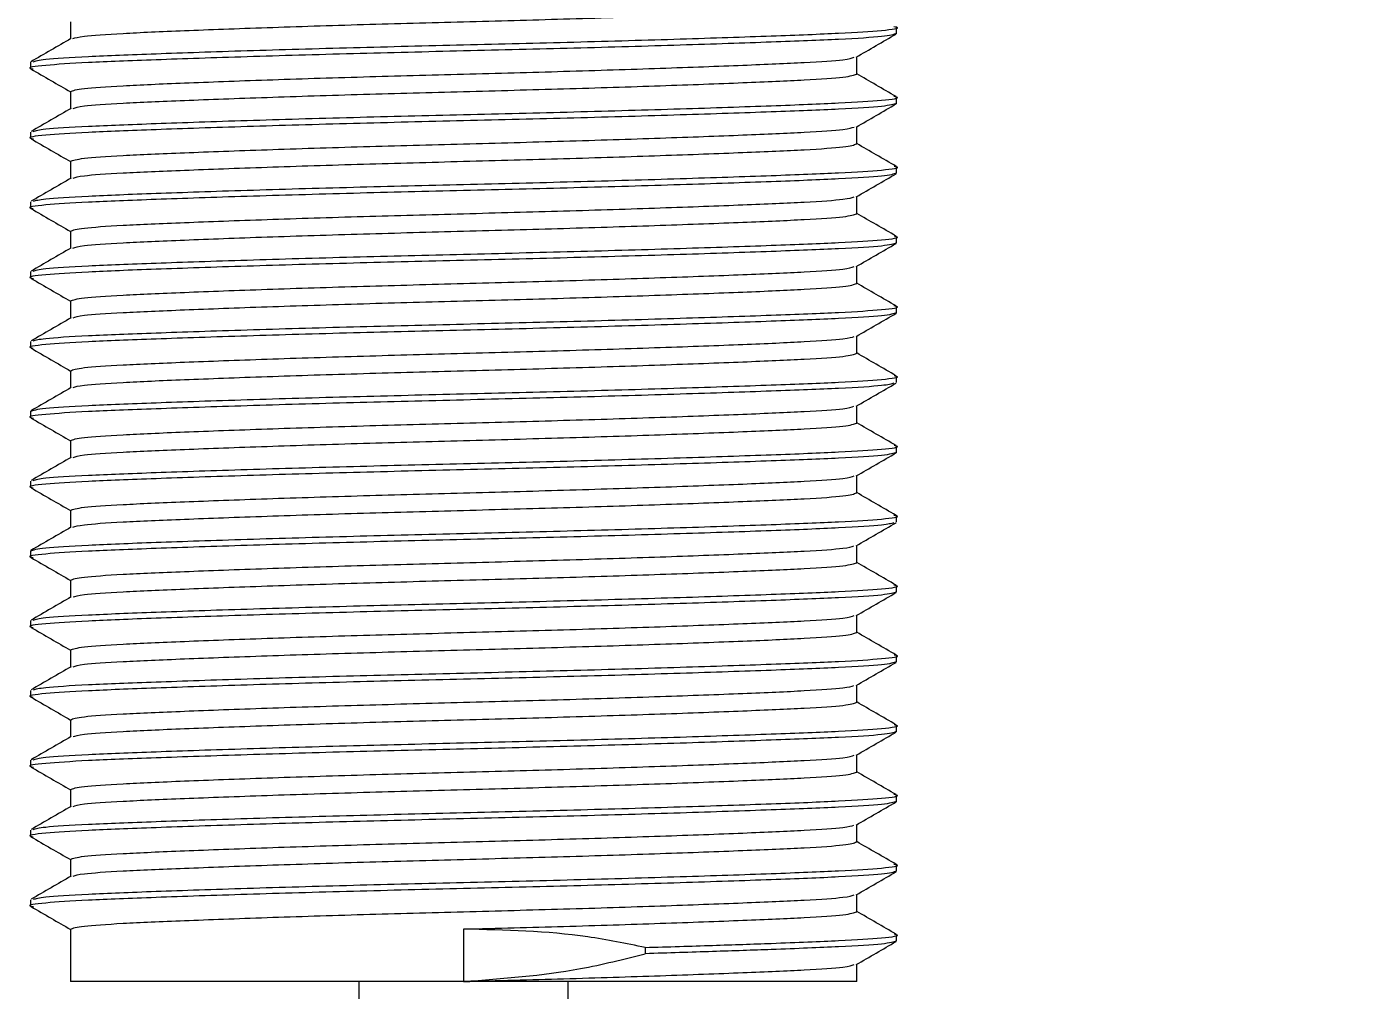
# Model space of a CAD drawing. Header units: millimetres. Extents: x 47 to 989, y 42 to 1399.
# Drawn here: x 824.4 to 901.1, y 925 to 980.2 of the extents above; entities that cross this region are included whole.
import ezdxf

# ---------------------------------------------------------------- set-up
doc = ezdxf.new("R2010")
doc.units = ezdxf.units.MM
doc.header["$LTSCALE"] = 5
doc.layers.add('LEVEL0', color=179, linetype='Continuous')
doc.styles.add('SLDTEXTSTYLE0', font='TXT', dxfattribs={"width": 0.75})
doc.dimstyles.new('SLDDIMSTYLE2', dxfattribs={"dimtxt": 17.5, "dimasz": 16.51, "dimexe": 0, "dimexo": 0.0625, "dimgap": 4.375, "dimtad": 1, "dimdec": 1, "dimlfac": 0.5, "dimrnd": 1e-09, "dimzin": 12, "dimdsep": 46, "dimtxsty": 'SLDTEXTSTYLE0', "dimblk1": 'CLOSED', "dimblk2": 'CLOSED', "dimsah": 1, "dimcen": 0.09, "dimadec": 0, "dimazin": 3, "dimtfac": 1, "dimtdec": 1, "dimtofl": 0, "dimtmove": 0, "dimatfit": 3, "dimldrblk": 'CLOSED', "dimfxl": 0, "dimfrac": 2, "dimtolj": 1, "dimtzin": 12, "dimarcsym": 0})

# ---------------------------------------------------------------- blocks, each defined once
blk = doc.blocks.new('_CLOSED')
at = {"color": 0, "linetype": 'ByBlock', "lineweight": -2}
for p, q in [((-1, 0.166667), (0, 0)), ((-1, 0.166667), (-1, -0.166667)), ((0, 0), (-1, -0.166667)), ((0, 0), (-1, 0))]:
    blk.add_line(p, q, dxfattribs=at)
blk = doc.blocks.new('_D_7')
at = {"layer": 'LEVEL0', "color": 7}
for p, q in [((898.39, 1052.931), (942.61, 1052.931)), ((937.61, 1052.931), (937.61, 1012.931)), ((904.39, 1012.931), (942.61, 1012.931)), ((937.61, 1012.931), (937.61, 904.725))]:
    blk.add_line(p, q, dxfattribs=at)
at = {"layer": 'LEVEL0', "color": 7, "xscale": 16.51, "yscale": 16.51}
for p, rotation in [((937.61, 1052.931, -12.199), 90.0000000000004), ((937.61, 1012.931, -12.199), 270.0000000000004)]:
    blk.add_blockref('_CLOSED', p, dxfattribs=dict(at, rotation=rotation))
at = {"layer": 'LEVEL0', "color": 7, "insert": (915.052, 904.725, -12.199), "char_height": 17.5, "attachment_point": 1, "rotation": 90, "style": 'SLDTEXTSTYLE0'}
blk.add_mtext('0-52 mm', dxfattribs=at)

msp = doc.modelspace()

# ---------------------------------------------------------------- linework, layer by layer
at = {"color": 7, "linetype": 'Continuous', "lineweight": 15}
for p, q in [((826.86, 980.531), (826.86, 979.548)), ((874.21, 979.854), (874.21, 980.209)), ((824.57, 978.209), (824.57, 977.854)), ((871.92, 977.531), (871.92, 978.514)), ((826.86, 976.531), (826.86, 975.548)), ((874.21, 975.853), (874.21, 976.209)), ((871.92, 973.531), (871.92, 974.514)), ((824.57, 974.209), (824.57, 973.854)), ((826.86, 972.531), (826.86, 971.548)), ((874.21, 971.854), (874.21, 972.209)), ((871.92, 969.531), (871.92, 970.514)), ((824.57, 970.209), (824.57, 969.854)), ((826.86, 968.531), (826.86, 967.548)), ((874.21, 967.853), (874.21, 968.209)), ((824.57, 966.209), (824.57, 965.854)), ((871.92, 965.531), (871.92, 966.514)), ((826.86, 964.531), (826.86, 963.548)), ((874.21, 963.854), (874.21, 964.209)), ((824.57, 962.209), (824.57, 961.854)), ((871.92, 961.531), (871.92, 962.514)), ((826.86, 960.531), (826.86, 959.548)), ((874.21, 959.853), (874.21, 960.209)), ((824.57, 958.209), (824.57, 957.854)), ((871.92, 957.531), (871.92, 958.514)), ((826.86, 956.531), (826.86, 955.548)), ((874.21, 955.854), (874.21, 956.209)), ((871.92, 953.531), (871.92, 954.514)), ((824.57, 954.209), (824.57, 953.853)), ((826.86, 952.531), (826.86, 951.548)), ((874.21, 951.854), (874.21, 952.209)), ((824.57, 950.209), (824.57, 949.854)), ((871.92, 949.531), (871.92, 950.514)), ((826.86, 948.531), (826.86, 947.548)), ((874.21, 947.854), (874.21, 948.209)), ((824.57, 946.209), (824.57, 945.853)), ((871.92, 945.531), (871.92, 946.514)), ((826.86, 944.531), (826.86, 943.548)), ((874.21, 943.854), (874.21, 944.209)), ((824.57, 942.209), (824.57, 941.854)), ((871.92, 941.531), (871.92, 942.514)), ((826.86, 940.531), (826.86, 939.548)), ((874.21, 939.854), (874.21, 940.209)), ((871.92, 937.531), (871.92, 938.514)), ((824.57, 938.209), (824.57, 937.853)), ((826.86, 936.531), (826.86, 935.548)), ((874.21, 935.854), (874.21, 936.209)), ((871.92, 933.531), (871.92, 934.514)), ((824.57, 934.209), (824.57, 933.854)), ((826.86, 932.531), (826.86, 931.548)), ((874.21, 931.853), (874.21, 932.209)), ((824.57, 930.209), (824.57, 929.854)), ((871.92, 929.531), (871.92, 930.514)), ((826.86, 928.531), (826.86, 925.531)), ((874.21, 927.854), (874.21, 928.209)), ((859.803, 927.482), (859.803, 927.126)), ((871.92, 925.531), (871.92, 926.514)), ((849.39, 925.531), (826.86, 925.531)), ((843.39, 925.531), (843.39, 844.425)), ((871.92, 925.531), (849.39, 925.531)), ((855.39, 844.425), (855.39, 925.531))]:
    msp.add_line(p, q, dxfattribs=at)
at = {"color": 8, "linetype": 'Continuous', "lineweight": 0}
msp.add_line((849.39, 928.531), (849.39, 925.531), dxfattribs=at)
at = {"color": 7, "linetype": 'Continuous', "lineweight": 15}
for points, knots in [([(827, 979.562), (827.135, 979.611), (827.429, 979.717), (829.689, 979.865), (833.243, 980.021), (837.993, 980.198), (843.526, 980.374), (849.39, 980.531), (855.254, 980.688), (860.788, 980.865), (865.535, 981.041), (869.1, 981.198), (871.462, 981.355), (871.766, 981.472), (871.92, 981.531)], [0, 0, 0, 0, 0.070957, 0.15408, 0.237204, 0.323264, 0.409325, 0.492448, 0.575571, 0.661632, 0.747693, 0.830816, 0.913939, 1, 1, 1, 1]), ([(874.21, 979.854), (874.04, 979.794), (873.706, 979.677), (871.103, 979.52), (867.176, 979.363), (861.946, 979.187), (855.85, 979.01), (849.39, 978.854), (842.931, 978.697), (836.831, 978.52), (831.617, 978.344), (827.631, 978.187), (825.249, 978.03), (824.278, 977.902), (824.659, 977.835), (824.712, 977.825)], [0, 0, 0, 0, 0.083634, 0.164415, 0.245196, 0.32883, 0.412464, 0.493245, 0.574025, 0.657659, 0.741294, 0.822074, 0.902855, 0.986489, 1, 1, 1, 1]), ([(824.713, 978.238), (824.863, 978.287), (825.188, 978.395), (827.686, 978.542), (831.602, 978.699), (836.835, 978.876), (842.93, 979.052), (849.391, 979.209), (855.849, 979.366), (861.95, 979.543), (867.163, 979.719), (871.148, 979.876), (873.535, 980.032), (874.504, 980.162), (874.111, 980.231), (874.05, 980.241)], [0, 0, 0, 0, 0.0708743, 0.1526173, 0.2343602, 0.3189908, 0.4036213, 0.4853643, 0.5671072, 0.6517378, 0.7363683, 0.8181113, 0.8998542, 0.9844848, 1, 1, 1, 1]), ([(871.89, 978.497), (872.272, 978.717), (873.036, 979.159), (873.8, 979.601), (874.182, 979.822)], [0, 0, 0, 0, 0.499979, 1, 1, 1, 1]), ([(826.886, 979.563), (826.504, 979.342), (825.739, 978.9), (824.975, 978.459), (824.593, 978.238)], [0, 0, 0, 0, 0.49998, 1, 1, 1, 1]), ([(826.86, 976.531), (827.015, 976.591), (827.318, 976.708), (829.681, 976.865), (833.246, 977.022), (837.993, 977.198), (843.527, 977.375), (849.39, 977.531), (855.254, 977.688), (860.787, 977.865), (865.538, 978.041), (869.09, 978.198), (871.341, 978.344), (871.634, 978.45), (871.767, 978.498)], [0, 0, 0, 0, 0.086191, 0.169439, 0.252688, 0.338879, 0.425069, 0.508318, 0.591567, 0.677758, 0.763948, 0.847197, 0.930446, 1, 1, 1, 1]), ([(824.593, 977.825), (824.975, 977.604), (825.731, 977.167), (826.487, 976.73), (826.86, 976.514)], [0, 0, 0, 0, 0.505572, 1, 1, 1, 1]), ([(827.013, 975.565), (827.146, 975.613), (827.439, 975.718), (829.69, 975.865), (833.243, 976.021), (837.993, 976.198), (843.526, 976.374), (849.39, 976.531), (855.254, 976.688), (860.788, 976.865), (865.535, 977.041), (869.1, 977.198), (871.462, 977.355), (871.766, 977.472), (871.92, 977.531)], [0, 0, 0, 0, 0.06962, 0.152863, 0.236106, 0.322291, 0.408475, 0.491718, 0.574961, 0.661145, 0.74733, 0.830573, 0.913816, 1, 1, 1, 1]), ([(874.181, 976.241), (873.799, 976.462), (873.045, 976.898), (872.292, 977.334), (871.92, 977.548)], [0, 0, 0, 0, 0.507007, 1, 1, 1, 1]), ([(874.21, 975.853), (874.04, 975.794), (873.706, 975.677), (871.103, 975.52), (867.176, 975.363), (861.946, 975.187), (855.85, 975.01), (849.39, 974.853), (842.931, 974.697), (836.831, 974.52), (831.617, 974.344), (827.633, 974.187), (825.244, 974.03), (824.277, 973.901), (824.672, 973.831), (824.735, 973.82)], [0, 0, 0, 0, 0.083448, 0.164048, 0.244649, 0.328097, 0.411545, 0.492145, 0.572746, 0.656194, 0.739641, 0.820242, 0.900843, 0.98429, 1, 1, 1, 1]), ([(824.727, 974.24), (824.875, 974.289), (825.199, 974.396), (827.687, 974.542), (831.602, 974.699), (836.835, 974.876), (842.93, 975.052), (849.391, 975.209), (855.849, 975.366), (861.95, 975.542), (867.163, 975.719), (871.148, 975.876), (873.535, 976.032), (874.504, 976.161), (874.111, 976.231), (874.05, 976.241)], [0, 0, 0, 0, 0.069606, 0.151458, 0.23331, 0.318053, 0.402797, 0.484648, 0.5665, 0.651244, 0.735987, 0.817839, 0.89969, 0.984434, 1, 1, 1, 1]), ([(826.891, 975.566), (826.509, 975.345), (825.744, 974.903), (824.98, 974.461), (824.598, 974.241)], [0, 0, 0, 0, 0.4999786, 1, 1, 1, 1]), ([(871.891, 974.497), (872.273, 974.718), (873.038, 975.16), (873.802, 975.602), (874.184, 975.823)], [0, 0, 0, 0, 0.499977, 1, 1, 1, 1]), ([(826.86, 972.531), (827.015, 972.591), (827.318, 972.708), (829.681, 972.865), (833.246, 973.022), (837.993, 973.198), (843.527, 973.375), (849.39, 973.531), (855.254, 973.688), (860.787, 973.865), (865.538, 974.041), (869.091, 974.198), (871.344, 974.345), (871.637, 974.45), (871.771, 974.498)], [0, 0, 0, 0, 0.086151, 0.169362, 0.252573, 0.338724, 0.424875, 0.508085, 0.591296, 0.677447, 0.763598, 0.846809, 0.93002, 1, 1, 1, 1]), ([(824.601, 973.82), (824.983, 973.6), (825.736, 973.164), (826.489, 972.729), (826.86, 972.514)], [0, 0, 0, 0, 0.507401, 1, 1, 1, 1]), ([(874.188, 972.238), (873.805, 972.459), (873.05, 972.895), (872.294, 973.332), (871.92, 973.548)], [0, 0, 0, 0, 0.505606, 1, 1, 1, 1]), ([(827.019, 971.566), (827.152, 971.614), (827.444, 971.719), (829.691, 971.865), (833.243, 972.021), (837.993, 972.198), (843.526, 972.374), (849.39, 972.531), (855.254, 972.688), (860.788, 972.865), (865.535, 973.041), (869.1, 973.198), (871.462, 973.355), (871.766, 973.472), (871.92, 973.531)], [0, 0, 0, 0, 0.0689998, 0.1522982, 0.2355967, 0.3218386, 0.4080805, 0.4913789, 0.5746774, 0.6609193, 0.7471611, 0.8304596, 0.9137581, 1, 1, 1, 1]), ([(824.734, 970.242), (824.882, 970.29), (825.205, 970.396), (827.688, 970.542), (831.602, 970.699), (836.835, 970.876), (842.93, 971.052), (849.391, 971.209), (855.849, 971.366), (861.95, 971.543), (867.163, 971.719), (871.149, 971.876), (873.532, 972.032), (874.503, 972.16), (874.122, 972.228), (874.068, 972.238)], [0, 0, 0, 0, 0.0690453, 0.1511068, 0.2331683, 0.3181286, 0.403089, 0.4851505, 0.567212, 0.6521723, 0.7371326, 0.8191942, 0.9012557, 0.986216, 1, 1, 1, 1]), ([(874.21, 971.854), (874.04, 971.794), (873.706, 971.677), (871.103, 971.52), (867.176, 971.363), (861.946, 971.187), (855.85, 971.01), (849.39, 970.854), (842.931, 970.697), (836.831, 970.52), (831.617, 970.344), (827.631, 970.187), (825.249, 970.03), (824.277, 969.902), (824.659, 969.834), (824.713, 969.825)], [0, 0, 0, 0, 0.083625, 0.164396, 0.245167, 0.328792, 0.412417, 0.493188, 0.57396, 0.657584, 0.741209, 0.82198, 0.902752, 0.986376, 1, 1, 1, 1]), ([(826.893, 971.567), (826.511, 971.346), (825.747, 970.905), (824.983, 970.463), (824.601, 970.242)], [0, 0, 0, 0, 0.499979, 1, 1, 1, 1]), ([(871.892, 970.498), (872.274, 970.719), (873.038, 971.161), (873.803, 971.602), (874.185, 971.823)], [0, 0, 0, 0, 0.499983, 1, 1, 1, 1]), ([(826.86, 968.531), (827.015, 968.591), (827.318, 968.708), (829.681, 968.865), (833.246, 969.022), (837.993, 969.198), (843.527, 969.375), (849.39, 969.531), (855.254, 969.688), (860.787, 969.865), (865.537, 970.041), (869.091, 970.198), (871.346, 970.345), (871.64, 970.451), (871.774, 970.499)], [0, 0, 0, 0, 0.086122, 0.169305, 0.252488, 0.338611, 0.424733, 0.507916, 0.591099, 0.677221, 0.763344, 0.846527, 0.92971, 1, 1, 1, 1]), ([(824.593, 969.825), (824.975, 969.604), (825.731, 969.167), (826.487, 968.73), (826.86, 968.514)], [0, 0, 0, 0, 0.505686, 1, 1, 1, 1]), ([(827.001, 967.562), (827.136, 967.611), (827.43, 967.718), (829.689, 967.865), (833.243, 968.021), (837.993, 968.198), (843.526, 968.374), (849.39, 968.531), (855.254, 968.688), (860.788, 968.865), (865.535, 969.041), (869.1, 969.198), (871.462, 969.355), (871.766, 969.472), (871.92, 969.531)], [0, 0, 0, 0, 0.070827, 0.153962, 0.237097, 0.32317, 0.409242, 0.492377, 0.575512, 0.661585, 0.747657, 0.830792, 0.913927, 1, 1, 1, 1]), ([(874.184, 968.24), (873.802, 968.461), (873.047, 968.897), (872.293, 969.333), (871.92, 969.548)], [0, 0, 0, 0, 0.506402, 1, 1, 1, 1]), ([(824.715, 966.238), (824.865, 966.288), (825.19, 966.395), (827.686, 966.542), (831.602, 966.699), (836.835, 966.876), (842.93, 967.052), (849.391, 967.209), (855.849, 967.366), (861.95, 967.542), (867.163, 967.719), (871.149, 967.876), (873.534, 968.032), (874.503, 968.161), (874.116, 968.229), (874.059, 968.24)], [0, 0, 0, 0, 0.070742, 0.15257, 0.234399, 0.319119, 0.403839, 0.485668, 0.567497, 0.652216, 0.736936, 0.818765, 0.900594, 0.985313, 1, 1, 1, 1]), ([(874.21, 967.853), (874.04, 967.794), (873.706, 967.677), (871.103, 967.52), (867.176, 967.363), (861.946, 967.187), (855.85, 967.01), (849.39, 966.854), (842.931, 966.697), (836.831, 966.52), (831.617, 966.344), (827.633, 966.187), (825.245, 966.03), (824.277, 965.901), (824.672, 965.832), (824.734, 965.821)], [0, 0, 0, 0, 0.083453, 0.164058, 0.244664, 0.328117, 0.41157, 0.492175, 0.572781, 0.656234, 0.739687, 0.820292, 0.900898, 0.984351, 1, 1, 1, 1]), ([(826.886, 967.563), (826.504, 967.342), (825.74, 966.901), (824.976, 966.459), (824.594, 966.238)], [0, 0, 0, 0, 0.499981, 1, 1, 1, 1]), ([(871.889, 966.496), (872.272, 966.717), (873.036, 967.159), (873.8, 967.601), (874.182, 967.822)], [0, 0, 0, 0, 0.499977, 1, 1, 1, 1]), ([(826.86, 964.531), (827.015, 964.591), (827.318, 964.708), (829.681, 964.865), (833.246, 965.022), (837.993, 965.198), (843.527, 965.375), (849.39, 965.531), (855.254, 965.688), (860.787, 965.865), (865.538, 966.041), (869.09, 966.198), (871.34, 966.344), (871.633, 966.449), (871.767, 966.497)], [0, 0, 0, 0, 0.086194, 0.169447, 0.252699, 0.338894, 0.425088, 0.508341, 0.591593, 0.677787, 0.763982, 0.847234, 0.930487, 1, 1, 1, 1]), ([(824.601, 965.821), (824.983, 965.6), (825.736, 965.164), (826.489, 964.729), (826.86, 964.514)], [0, 0, 0, 0, 0.507312, 1, 1, 1, 1]), ([(827.005, 963.563), (827.139, 963.612), (827.433, 963.718), (829.69, 963.865), (833.243, 964.021), (837.993, 964.198), (843.526, 964.374), (849.39, 964.531), (855.254, 964.688), (860.788, 964.865), (865.535, 965.041), (869.1, 965.198), (871.462, 965.355), (871.766, 965.472), (871.92, 965.531)], [0, 0, 0, 0, 0.070451, 0.15362, 0.236788, 0.322896, 0.409003, 0.492172, 0.57534, 0.661448, 0.747555, 0.830724, 0.913893, 1, 1, 1, 1]), ([(874.18, 964.242), (873.798, 964.463), (873.044, 964.898), (872.291, 965.334), (871.92, 965.548)], [0, 0, 0, 0, 0.507369, 1, 1, 1, 1]), ([(874.21, 963.854), (874.04, 963.794), (873.706, 963.677), (871.103, 963.52), (867.176, 963.363), (861.946, 963.187), (855.85, 963.01), (849.39, 962.854), (842.931, 962.697), (836.831, 962.52), (831.617, 962.344), (827.632, 962.187), (825.248, 962.03), (824.277, 961.902), (824.661, 961.834), (824.716, 961.824)], [0, 0, 0, 0, 0.083596, 0.16434, 0.245084, 0.32868, 0.412276, 0.49302, 0.573764, 0.65736, 0.740956, 0.8217, 0.902444, 0.98604, 1, 1, 1, 1]), ([(824.718, 962.239), (824.868, 962.288), (825.192, 962.395), (827.687, 962.542), (831.602, 962.699), (836.835, 962.876), (842.93, 963.052), (849.391, 963.209), (855.849, 963.366), (861.95, 963.542), (867.163, 963.719), (871.148, 963.876), (873.536, 964.032), (874.504, 964.162), (874.108, 964.231), (874.046, 964.242)], [0, 0, 0, 0, 0.070389, 0.152141, 0.233893, 0.318533, 0.403173, 0.484926, 0.566678, 0.651318, 0.735958, 0.81771, 0.899462, 0.984103, 1, 1, 1, 1]), ([(871.894, 962.499), (872.276, 962.72), (873.041, 963.162), (873.805, 963.604), (874.187, 963.824)], [0, 0, 0, 0, 0.499979, 1, 1, 1, 1]), ([(826.888, 963.564), (826.506, 963.343), (825.741, 962.901), (824.977, 962.46), (824.595, 962.239)], [0, 0, 0, 0, 0.499979, 1, 1, 1, 1]), ([(826.86, 960.531), (827.015, 960.591), (827.318, 960.708), (829.681, 960.865), (833.246, 961.022), (837.993, 961.198), (843.527, 961.375), (849.39, 961.531), (855.254, 961.688), (860.787, 961.865), (865.537, 962.041), (869.091, 962.198), (871.351, 962.345), (871.644, 962.451), (871.78, 962.5)], [0, 0, 0, 0, 0.086072, 0.169207, 0.252341, 0.338413, 0.424485, 0.50762, 0.590754, 0.676827, 0.762899, 0.846033, 0.929168, 1, 1, 1, 1]), ([(824.594, 961.824), (824.977, 961.603), (825.732, 961.167), (826.487, 960.73), (826.86, 960.514)], [0, 0, 0, 0, 0.50597, 1, 1, 1, 1]), ([(827.019, 959.566), (827.151, 959.614), (827.444, 959.719), (829.691, 959.865), (833.243, 960.021), (837.993, 960.198), (843.526, 960.374), (849.39, 960.531), (855.254, 960.688), (860.788, 960.865), (865.535, 961.041), (869.1, 961.198), (871.462, 961.355), (871.766, 961.472), (871.92, 961.531)], [0, 0, 0, 0, 0.069063, 0.152355, 0.235648, 0.321884, 0.40812, 0.491413, 0.574706, 0.660942, 0.747178, 0.830471, 0.913764, 1, 1, 1, 1]), ([(874.185, 960.239), (873.803, 960.46), (873.048, 960.896), (872.293, 961.333), (871.92, 961.548)], [0, 0, 0, 0, 0.506117, 1, 1, 1, 1]), ([(874.048, 959.821), (873.901, 959.773), (873.577, 959.667), (871.093, 959.52), (867.179, 959.363), (861.946, 959.187), (855.85, 959.01), (849.39, 958.854), (842.931, 958.697), (836.831, 958.52), (831.617, 958.344), (827.632, 958.187), (825.245, 958.03), (824.277, 957.901), (824.67, 957.832), (824.73, 957.821)], [0, 0, 0, 0, 0.069116, 0.151016, 0.232916, 0.317709, 0.402503, 0.484403, 0.566303, 0.651096, 0.735889, 0.81779, 0.89969, 0.984483, 1, 1, 1, 1]), ([(824.57, 958.209), (824.74, 958.269), (825.075, 958.386), (827.677, 958.542), (831.605, 958.699), (836.834, 958.876), (842.93, 959.052), (849.391, 959.209), (855.849, 959.366), (861.95, 959.542), (867.163, 959.719), (871.149, 959.876), (873.533, 960.032), (874.503, 960.161), (874.117, 960.229), (874.061, 960.239)], [0, 0, 0, 0, 0.083568, 0.164284, 0.245, 0.328568, 0.412136, 0.492852, 0.573568, 0.657136, 0.740703, 0.82142, 0.902136, 0.985704, 1, 1, 1, 1]), ([(871.888, 958.496), (872.27, 958.717), (873.034, 959.158), (873.799, 959.6), (874.181, 959.821)], [0, 0, 0, 0, 0.499979, 1, 1, 1, 1]), ([(826.893, 959.567), (826.511, 959.346), (825.747, 958.904), (824.982, 958.463), (824.6, 958.242)], [0, 0, 0, 0, 0.499979, 1, 1, 1, 1]), ([(826.86, 956.531), (827.015, 956.591), (827.318, 956.708), (829.681, 956.865), (833.246, 957.022), (837.993, 957.198), (843.527, 957.375), (849.39, 957.531), (855.254, 957.688), (860.787, 957.865), (865.538, 958.041), (869.09, 958.198), (871.337, 958.344), (871.63, 958.449), (871.763, 958.497)], [0, 0, 0, 0, 0.08623, 0.169517, 0.252803, 0.339033, 0.425263, 0.508549, 0.591836, 0.678066, 0.764296, 0.847582, 0.930869, 1, 1, 1, 1]), ([(824.599, 957.821), (824.981, 957.6), (825.735, 957.165), (826.489, 956.729), (826.86, 956.514)], [0, 0, 0, 0, 0.506954, 1, 1, 1, 1]), ([(827.012, 955.565), (827.146, 955.613), (827.439, 955.718), (829.69, 955.865), (833.243, 956.021), (837.993, 956.198), (843.526, 956.374), (849.39, 956.531), (855.254, 956.688), (860.788, 956.865), (865.535, 957.041), (869.1, 957.198), (871.462, 957.355), (871.766, 957.472), (871.92, 957.531)], [0, 0, 0, 0, 0.069703, 0.152938, 0.236174, 0.322351, 0.408527, 0.491763, 0.574999, 0.661175, 0.747352, 0.830588, 0.913823, 1, 1, 1, 1]), ([(874.187, 956.238), (873.805, 956.459), (873.049, 956.896), (872.294, 957.332), (871.92, 957.548)], [0, 0, 0, 0, 0.505779, 1, 1, 1, 1]), ([(824.727, 954.241), (824.876, 954.289), (825.199, 954.396), (827.687, 954.542), (831.602, 954.699), (836.835, 954.876), (842.93, 955.052), (849.391, 955.209), (855.849, 955.366), (861.95, 955.543), (867.163, 955.719), (871.149, 955.876), (873.532, 956.032), (874.503, 956.16), (874.12, 956.228), (874.067, 956.238)], [0, 0, 0, 0, 0.069663, 0.151655, 0.233647, 0.318535, 0.403423, 0.485415, 0.567406, 0.652295, 0.737183, 0.819174, 0.901166, 0.986054, 1, 1, 1, 1]), ([(874.21, 955.854), (874.04, 955.794), (873.706, 955.677), (871.103, 955.52), (867.176, 955.363), (861.946, 955.187), (855.85, 955.01), (849.39, 954.854), (842.931, 954.697), (836.831, 954.52), (831.617, 954.344), (827.632, 954.187), (825.247, 954.03), (824.277, 953.902), (824.664, 953.833), (824.721, 953.823)], [0, 0, 0, 0, 0.083558, 0.164265, 0.244971, 0.328529, 0.412087, 0.492794, 0.5735, 0.657058, 0.740616, 0.821323, 0.90203, 0.985587, 1, 1, 1, 1]), ([(826.89, 955.566), (826.508, 955.345), (825.744, 954.903), (824.98, 954.462), (824.598, 954.241)], [0, 0, 0, 0, 0.499983, 1, 1, 1, 1]), ([(871.895, 954.5), (872.277, 954.721), (873.041, 955.162), (873.806, 955.604), (874.188, 955.825)], [0, 0, 0, 0, 0.499981, 1, 1, 1, 1]), ([(826.86, 952.531), (827.015, 952.591), (827.318, 952.708), (829.681, 952.865), (833.246, 953.022), (837.993, 953.198), (843.527, 953.375), (849.39, 953.531), (855.254, 953.688), (860.787, 953.865), (865.537, 954.041), (869.091, 954.198), (871.352, 954.345), (871.646, 954.452), (871.782, 954.501)], [0, 0, 0, 0, 0.086052, 0.169167, 0.252282, 0.338333, 0.424385, 0.5075, 0.590615, 0.676667, 0.762718, 0.845833, 0.928948, 1, 1, 1, 1]), ([(824.596, 953.823), (824.978, 953.602), (825.733, 953.166), (826.488, 952.73), (826.86, 952.514)], [0, 0, 0, 0, 0.506344, 1, 1, 1, 1]), ([(826.999, 951.562), (827.135, 951.611), (827.429, 951.717), (829.689, 951.865), (833.243, 952.021), (837.993, 952.198), (843.526, 952.374), (849.39, 952.531), (855.254, 952.688), (860.788, 952.865), (865.535, 953.041), (869.1, 953.198), (871.462, 953.355), (871.766, 953.472), (871.92, 953.531)], [0, 0, 0, 0, 0.070997, 0.154117, 0.237237, 0.323294, 0.40935, 0.49247, 0.57559, 0.661647, 0.747704, 0.830823, 0.913943, 1, 1, 1, 1]), ([(874.182, 952.241), (873.799, 952.462), (873.046, 952.898), (872.292, 953.333), (871.92, 953.548)], [0, 0, 0, 0, 0.506992, 1, 1, 1, 1]), ([(824.57, 950.209), (824.74, 950.269), (825.075, 950.386), (827.677, 950.542), (831.605, 950.699), (836.834, 950.876), (842.93, 951.052), (849.391, 951.209), (855.849, 951.366), (861.95, 951.542), (867.163, 951.719), (871.148, 951.876), (873.535, 952.032), (874.504, 952.161), (874.111, 952.23), (874.051, 952.241)], [0, 0, 0, 0, 0.083491, 0.164134, 0.244777, 0.328268, 0.41176, 0.492402, 0.573045, 0.656536, 0.740028, 0.820671, 0.901313, 0.984805, 1, 1, 1, 1]), ([(874.046, 951.821), (873.898, 951.772), (873.575, 951.667), (871.093, 951.52), (867.179, 951.363), (861.946, 951.187), (855.85, 951.01), (849.39, 950.854), (842.931, 950.697), (836.831, 950.52), (831.617, 950.344), (827.632, 950.187), (825.247, 950.03), (824.277, 949.902), (824.666, 949.833), (824.723, 949.823)], [0, 0, 0, 0, 0.068926, 0.150904, 0.232881, 0.317755, 0.402628, 0.484606, 0.566583, 0.651456, 0.73633, 0.818307, 0.900285, 0.985158, 1, 1, 1, 1]), ([(826.886, 951.563), (826.504, 951.342), (825.739, 950.9), (824.975, 950.459), (824.593, 950.238)], [0, 0, 0, 0, 0.499979, 1, 1, 1, 1]), ([(871.887, 950.495), (872.269, 950.716), (873.033, 951.158), (873.798, 951.6), (874.18, 951.82)], [0, 0, 0, 0, 0.499978, 1, 1, 1, 1]), ([(824.597, 949.823), (824.979, 949.602), (825.733, 949.166), (826.488, 948.73), (826.86, 948.514)], [0, 0, 0, 0, 0.506356, 1, 1, 1, 1]), ([(826.86, 948.531), (827.015, 948.591), (827.318, 948.708), (829.681, 948.865), (833.246, 949.022), (837.993, 949.198), (843.527, 949.375), (849.39, 949.531), (855.254, 949.688), (860.787, 949.865), (865.538, 950.041), (869.09, 950.198), (871.336, 950.344), (871.628, 950.449), (871.761, 950.496)], [0, 0, 0, 0, 0.08625, 0.169556, 0.252862, 0.339112, 0.425362, 0.508668, 0.591974, 0.678224, 0.764474, 0.84778, 0.931086, 1, 1, 1, 1]), ([(827.012, 947.565), (827.145, 947.613), (827.438, 947.718), (829.69, 947.865), (833.243, 948.021), (837.993, 948.198), (843.526, 948.374), (849.39, 948.531), (855.254, 948.688), (860.788, 948.865), (865.535, 949.041), (869.1, 949.198), (871.462, 949.355), (871.766, 949.472), (871.92, 949.531)], [0, 0, 0, 0, 0.069747, 0.152978, 0.23621, 0.322383, 0.408555, 0.491787, 0.575019, 0.661191, 0.747364, 0.830596, 0.913827, 1, 1, 1, 1]), ([(874.181, 948.242), (873.799, 948.463), (873.045, 948.898), (872.292, 949.334), (871.92, 949.548)], [0, 0, 0, 0, 0.5071204, 1, 1, 1, 1]), ([(824.725, 946.24), (824.874, 946.289), (825.198, 946.395), (827.687, 946.542), (831.602, 946.699), (836.835, 946.876), (842.93, 947.052), (849.391, 947.209), (855.849, 947.366), (861.95, 947.542), (867.163, 947.719), (871.148, 947.876), (873.536, 948.032), (874.504, 948.162), (874.11, 948.231), (874.048, 948.242)], [0, 0, 0, 0, 0.069723, 0.151554, 0.233385, 0.318106, 0.402828, 0.484658, 0.566489, 0.651211, 0.735932, 0.817763, 0.899594, 0.984315, 1, 1, 1, 1]), ([(874.21, 947.854), (874.04, 947.794), (873.706, 947.677), (871.103, 947.52), (867.176, 947.363), (861.946, 947.187), (855.85, 947.01), (849.39, 946.854), (842.931, 946.697), (836.831, 946.52), (831.617, 946.344), (827.632, 946.187), (825.246, 946.03), (824.277, 945.901), (824.667, 945.833), (824.726, 945.822)], [0, 0, 0, 0, 0.083517, 0.164184, 0.24485, 0.328367, 0.411884, 0.492551, 0.573217, 0.656734, 0.740251, 0.820918, 0.901584, 0.985101, 1, 1, 1, 1]), ([(826.89, 947.566), (826.508, 947.345), (825.744, 946.903), (824.98, 946.461), (824.597, 946.24)], [0, 0, 0, 0, 0.499977, 1, 1, 1, 1]), ([(871.895, 946.5), (872.277, 946.721), (873.041, 947.162), (873.805, 947.604), (874.188, 947.825)], [0, 0, 0, 0, 0.49998, 1, 1, 1, 1]), ([(826.86, 944.531), (827.015, 944.591), (827.318, 944.708), (829.681, 944.865), (833.246, 945.022), (837.993, 945.198), (843.527, 945.375), (849.39, 945.531), (855.254, 945.688), (860.787, 945.865), (865.537, 946.041), (869.091, 946.198), (871.352, 946.345), (871.646, 946.452), (871.781, 946.501)], [0, 0, 0, 0, 0.086058, 0.16918, 0.252301, 0.33836, 0.424418, 0.507539, 0.590661, 0.676719, 0.762778, 0.845899, 0.92902, 1, 1, 1, 1]), ([(824.598, 945.822), (824.98, 945.601), (825.734, 945.165), (826.488, 944.729), (826.86, 944.514)], [0, 0, 0, 0, 0.506749, 1, 1, 1, 1]), ([(827.02, 943.566), (827.152, 943.614), (827.445, 943.719), (829.691, 943.865), (833.243, 944.021), (837.993, 944.198), (843.526, 944.374), (849.39, 944.531), (855.254, 944.688), (860.788, 944.865), (865.535, 945.041), (869.1, 945.198), (871.462, 945.355), (871.766, 945.472), (871.92, 945.531)], [0, 0, 0, 0, 0.068953, 0.152256, 0.235559, 0.321805, 0.408051, 0.491354, 0.574656, 0.660902, 0.747149, 0.830451, 0.913754, 1, 1, 1, 1]), ([(874.187, 944.238), (873.805, 944.459), (873.05, 944.895), (872.294, 945.332), (871.92, 945.548)], [0, 0, 0, 0, 0.5056302, 1, 1, 1, 1]), ([(874.21, 943.854), (874.04, 943.794), (873.706, 943.677), (871.103, 943.52), (867.176, 943.363), (861.946, 943.187), (855.85, 943.01), (849.39, 942.854), (842.931, 942.697), (836.831, 942.52), (831.617, 942.344), (827.632, 942.187), (825.248, 942.03), (824.277, 941.902), (824.661, 941.834), (824.716, 941.824)], [0, 0, 0, 0, 0.083599, 0.164346, 0.245093, 0.328692, 0.412291, 0.493038, 0.573785, 0.657384, 0.740983, 0.82173, 0.902477, 0.986076, 1, 1, 1, 1]), ([(824.735, 942.242), (824.882, 942.29), (825.205, 942.396), (827.688, 942.542), (831.602, 942.699), (836.835, 942.876), (842.93, 943.052), (849.391, 943.209), (855.849, 943.366), (861.95, 943.543), (867.163, 943.719), (871.149, 943.876), (873.532, 944.032), (874.503, 944.16), (874.121, 944.228), (874.068, 944.238)], [0, 0, 0, 0, 0.069007, 0.151068, 0.233129, 0.318089, 0.403049, 0.48511, 0.567171, 0.652131, 0.737091, 0.819153, 0.901214, 0.986174, 1, 1, 1, 1]), ([(871.887, 942.495), (872.269, 942.716), (873.033, 943.158), (873.798, 943.6), (874.18, 943.82)], [0, 0, 0, 0, 0.499978, 1, 1, 1, 1]), ([(826.893, 943.567), (826.511, 943.347), (825.747, 942.905), (824.983, 942.463), (824.601, 942.242)], [0, 0, 0, 0, 0.499979, 1, 1, 1, 1]), ([(826.86, 940.531), (827.015, 940.591), (827.318, 940.708), (829.681, 940.865), (833.246, 941.022), (837.993, 941.198), (843.527, 941.375), (849.39, 941.531), (855.254, 941.688), (860.787, 941.865), (865.538, 942.041), (869.09, 942.198), (871.336, 942.344), (871.628, 942.449), (871.761, 942.496)], [0, 0, 0, 0, 0.086248, 0.169553, 0.252857, 0.339106, 0.425354, 0.508658, 0.591963, 0.678211, 0.764459, 0.847764, 0.931069, 1, 1, 1, 1]), ([(824.594, 941.824), (824.976, 941.603), (825.732, 941.167), (826.487, 940.73), (826.86, 940.514)], [0, 0, 0, 0, 0.505842, 1, 1, 1, 1]), ([(827.002, 939.563), (827.137, 939.611), (827.431, 939.718), (829.69, 939.865), (833.243, 940.021), (837.993, 940.198), (843.526, 940.374), (849.39, 940.531), (855.254, 940.688), (860.788, 940.865), (865.535, 941.041), (869.1, 941.198), (871.462, 941.355), (871.766, 941.472), (871.92, 941.531)], [0, 0, 0, 0, 0.0707172, 0.153862, 0.2370069, 0.3230896, 0.4091724, 0.4923172, 0.575462, 0.6615448, 0.7476276, 0.8307724, 0.9139172, 1, 1, 1, 1]), ([(874.185, 940.239), (873.803, 940.46), (873.048, 940.897), (872.293, 941.333), (871.92, 941.548)], [0, 0, 0, 0, 0.506294, 1, 1, 1, 1]), ([(874.21, 939.854), (874.04, 939.794), (873.706, 939.677), (871.103, 939.52), (867.176, 939.363), (861.946, 939.187), (855.85, 939.01), (849.39, 938.853), (842.931, 938.697), (836.831, 938.52), (831.617, 938.344), (827.632, 938.187), (825.245, 938.03), (824.277, 937.901), (824.67, 937.832), (824.731, 937.821)], [0, 0, 0, 0, 0.08348, 0.164111, 0.244742, 0.328222, 0.411702, 0.492333, 0.572964, 0.656444, 0.739924, 0.820555, 0.901186, 0.984666, 1, 1, 1, 1]), ([(824.716, 938.238), (824.866, 938.288), (825.191, 938.395), (827.686, 938.542), (831.602, 938.699), (836.835, 938.876), (842.93, 939.052), (849.391, 939.209), (855.849, 939.366), (861.95, 939.542), (867.163, 939.719), (871.149, 939.876), (873.533, 940.032), (874.503, 940.161), (874.117, 940.229), (874.06, 940.239)], [0, 0, 0, 0, 0.070633, 0.152483, 0.234334, 0.319076, 0.403817, 0.485668, 0.567518, 0.65226, 0.737002, 0.818852, 0.900703, 0.985444, 1, 1, 1, 1]), ([(871.894, 938.499), (872.276, 938.72), (873.04, 939.162), (873.804, 939.603), (874.187, 939.824)], [0, 0, 0, 0, 0.499979, 1, 1, 1, 1]), ([(826.887, 939.564), (826.505, 939.343), (825.74, 938.901), (824.976, 938.459), (824.594, 938.238)], [0, 0, 0, 0, 0.4999819, 1, 1, 1, 1]), ([(826.86, 936.531), (827.015, 936.591), (827.318, 936.708), (829.681, 936.865), (833.246, 937.022), (837.993, 937.198), (843.527, 937.375), (849.39, 937.531), (855.254, 937.688), (860.787, 937.865), (865.537, 938.041), (869.091, 938.198), (871.349, 938.345), (871.643, 938.451), (871.778, 938.5)], [0, 0, 0, 0, 0.086087, 0.169235, 0.252383, 0.33847, 0.424557, 0.507705, 0.590853, 0.67694, 0.763027, 0.846175, 0.929323, 1, 1, 1, 1]), ([(824.599, 937.821), (824.982, 937.6), (825.735, 937.165), (826.489, 936.729), (826.86, 936.514)], [0, 0, 0, 0, 0.507104, 1, 1, 1, 1]), ([(827.004, 935.563), (827.138, 935.612), (827.432, 935.718), (829.69, 935.865), (833.243, 936.021), (837.993, 936.198), (843.526, 936.374), (849.39, 936.531), (855.254, 936.688), (860.788, 936.865), (865.535, 937.041), (869.1, 937.198), (871.462, 937.355), (871.766, 937.472), (871.92, 937.531)], [0, 0, 0, 0, 0.070568, 0.153726, 0.236884, 0.322981, 0.409077, 0.492236, 0.575394, 0.66149, 0.747587, 0.830745, 0.913903, 1, 1, 1, 1]), ([(874.18, 936.242), (873.798, 936.463), (873.045, 936.898), (872.291, 937.334), (871.92, 937.548)], [0, 0, 0, 0, 0.50735, 1, 1, 1, 1]), ([(824.716, 934.238), (824.867, 934.288), (825.191, 934.395), (827.686, 934.542), (831.602, 934.699), (836.835, 934.876), (842.93, 935.052), (849.391, 935.209), (855.849, 935.366), (861.95, 935.543), (867.163, 935.719), (871.148, 935.876), (873.536, 936.032), (874.504, 936.162), (874.109, 936.231), (874.046, 936.242)], [0, 0, 0, 0, 0.0705007, 0.1522458, 0.2339909, 0.3186237, 0.4032564, 0.4850015, 0.5667466, 0.6513794, 0.7360121, 0.8177572, 0.8995023, 0.9841351, 1, 1, 1, 1]), ([(874.21, 935.854), (874.04, 935.794), (873.706, 935.677), (871.103, 935.52), (867.176, 935.363), (861.946, 935.187), (855.85, 935.01), (849.39, 934.854), (842.931, 934.697), (836.831, 934.52), (831.617, 934.344), (827.631, 934.187), (825.249, 934.03), (824.278, 933.902), (824.659, 933.835), (824.712, 933.825)], [0, 0, 0, 0, 0.0836293, 0.1644051, 0.2451809, 0.3288101, 0.4124394, 0.4932152, 0.573991, 0.6576203, 0.7412495, 0.8220253, 0.9028011, 0.9864304, 1, 1, 1, 1]), ([(826.887, 935.564), (826.505, 935.343), (825.741, 934.901), (824.977, 934.459), (824.594, 934.239)], [0, 0, 0, 0, 0.499977, 1, 1, 1, 1]), ([(871.888, 934.496), (872.27, 934.717), (873.035, 935.159), (873.799, 935.6), (874.181, 935.821)], [0, 0, 0, 0, 0.4999822, 1, 1, 1, 1]), ([(826.86, 932.531), (827.015, 932.591), (827.318, 932.708), (829.681, 932.865), (833.246, 933.022), (837.993, 933.198), (843.527, 933.375), (849.39, 933.531), (855.254, 933.688), (860.787, 933.865), (865.538, 934.041), (869.09, 934.198), (871.338, 934.344), (871.631, 934.449), (871.764, 934.497)], [0, 0, 0, 0, 0.086219, 0.169495, 0.25277, 0.338989, 0.425208, 0.508484, 0.591759, 0.677978, 0.764197, 0.847473, 0.930748, 1, 1, 1, 1]), ([(824.593, 933.825), (824.975, 933.604), (825.731, 933.167), (826.487, 932.73), (826.86, 932.514)], [0, 0, 0, 0, 0.5055997, 1, 1, 1, 1]), ([(827.018, 931.566), (827.151, 931.614), (827.443, 931.719), (829.691, 931.865), (833.243, 932.021), (837.993, 932.198), (843.526, 932.374), (849.39, 932.531), (855.254, 932.688), (860.788, 932.865), (865.535, 933.041), (869.1, 933.198), (871.462, 933.355), (871.766, 933.472), (871.92, 933.531)], [0, 0, 0, 0, 0.069138, 0.152424, 0.23571, 0.321939, 0.408168, 0.491454, 0.57474, 0.66097, 0.747199, 0.830485, 0.913771, 1, 1, 1, 1]), ([(874.184, 932.24), (873.802, 932.461), (873.047, 932.897), (872.293, 933.333), (871.92, 933.548)], [0, 0, 0, 0, 0.5062762, 1, 1, 1, 1]), ([(824.732, 930.242), (824.88, 930.29), (825.203, 930.396), (827.688, 930.542), (831.602, 930.699), (836.835, 930.876), (842.93, 931.052), (849.391, 931.209), (855.849, 931.366), (861.95, 931.542), (867.163, 931.719), (871.149, 931.876), (873.534, 932.032), (874.503, 932.161), (874.116, 932.229), (874.058, 932.24)], [0, 0, 0, 0, 0.069175, 0.15114, 0.233105, 0.317966, 0.402826, 0.484791, 0.566756, 0.651617, 0.736477, 0.818442, 0.900407, 0.985268, 1, 1, 1, 1]), ([(874.21, 931.853), (874.04, 931.794), (873.706, 931.677), (871.103, 931.52), (867.176, 931.363), (861.946, 931.187), (855.85, 931.01), (849.39, 930.853), (842.931, 930.697), (836.831, 930.52), (831.617, 930.344), (827.633, 930.187), (825.245, 930.03), (824.277, 929.901), (824.672, 929.832), (824.734, 929.821)], [0, 0, 0, 0, 0.083454, 0.164061, 0.244668, 0.328123, 0.411577, 0.492184, 0.572791, 0.656245, 0.7397, 0.820307, 0.900914, 0.984368, 1, 1, 1, 1]), ([(826.893, 931.567), (826.511, 931.346), (825.746, 930.904), (824.982, 930.463), (824.6, 930.242)], [0, 0, 0, 0, 0.499975, 1, 1, 1, 1]), ([(871.892, 930.498), (872.274, 930.719), (873.039, 931.161), (873.803, 931.603), (874.185, 931.823)], [0, 0, 0, 0, 0.499977, 1, 1, 1, 1]), ([(824.601, 929.821), (824.983, 929.6), (825.736, 929.164), (826.489, 928.729), (826.86, 928.514)], [0, 0, 0, 0, 0.507348, 1, 1, 1, 1]), ([(826.86, 928.531), (827.015, 928.591), (827.318, 928.708), (829.681, 928.865), (833.246, 929.022), (837.993, 929.198), (843.527, 929.375), (849.39, 929.531), (855.254, 929.688), (860.787, 929.865), (865.537, 930.041), (869.091, 930.198), (871.346, 930.345), (871.639, 930.451), (871.774, 930.499)], [0, 0, 0, 0, 0.086127, 0.169314, 0.252502, 0.338629, 0.424756, 0.507943, 0.59113, 0.677257, 0.763384, 0.846572, 0.929759, 1, 1, 1, 1]), ([(849.39, 928.531), (851.322, 928.583), (855.254, 928.688), (860.788, 928.865), (865.535, 929.041), (869.1, 929.198), (871.462, 929.355), (871.766, 929.472), (871.92, 929.531)], [0, 0, 0, 0, 0.163773, 0.333333, 0.502893, 0.666667, 0.83044, 1, 1, 1, 1]), ([(874.187, 928.238), (873.805, 928.459), (873.049, 928.896), (872.294, 929.332), (871.92, 929.548)], [0, 0, 0, 0, 0.505717, 1, 1, 1, 1]), ([(859.803, 927.482), (858.706, 927.705), (855.277, 928.402), (851.773, 928.479), (849.39, 928.531)], [0, 0, 0, 0, 0.320154, 1, 1, 1, 1]), ([(859.803, 927.482), (861.117, 927.522), (863.735, 927.601), (867.604, 927.737), (871.152, 927.876), (873.531, 928.032), (874.503, 928.16), (874.121, 928.228), (874.067, 928.238)], [0, 0, 0, 0, 0.151862, 0.302532, 0.520186, 0.73784, 0.963183, 1, 1, 1, 1]), ([(874.21, 927.854), (874.04, 927.794), (873.705, 927.677), (871.106, 927.52), (867.612, 927.381), (863.733, 927.246), (861.117, 927.166), (859.803, 927.126)], [0, 0, 0, 0, 0.233956, 0.45993, 0.685904, 0.842333, 1, 1, 1, 1]), ([(871.891, 926.497), (872.273, 926.718), (873.037, 927.16), (873.801, 927.601), (874.183, 927.822)], [0, 0, 0, 0, 0.49998, 1, 1, 1, 1]), ([(849.39, 925.531), (851.633, 925.699), (854.511, 925.914), (857.953, 926.653), (859.186, 926.969), (859.803, 927.126)], [0, 0, 0, 0, 0.638018, 0.818887, 1, 1, 1, 1]), ([(849.39, 925.531), (851.322, 925.583), (855.254, 925.688), (860.787, 925.865), (865.538, 926.041), (869.09, 926.198), (871.343, 926.344), (871.636, 926.45), (871.77, 926.498)], [0, 0, 0, 0, 0.169199, 0.344377, 0.519555, 0.688754, 0.857953, 1, 1, 1, 1])]:
    msp.add_open_spline(points, degree=3, knots=knots, dxfattribs=at)

# ---------------------------------------------------------------- dimensions: what is measured, and where the dimension line sits
at = {"layer": 'LEVEL0', "color": 7}
dim = msp.add_linear_dim(base=(937.61, 1012.931), p1=(893.39, 1052.931), p2=(899.39, 1012.931), angle=90, text='0-52 mm', dimstyle='SLDDIMSTYLE2', dxfattribs=at)
dim.commit()
dim.dimension.update_dxf_attribs({"geometry": '_D_7', "text_midpoint": (937.61, 953.105), "dimtype": 160})

doc.saveas('drawing.dxf')
